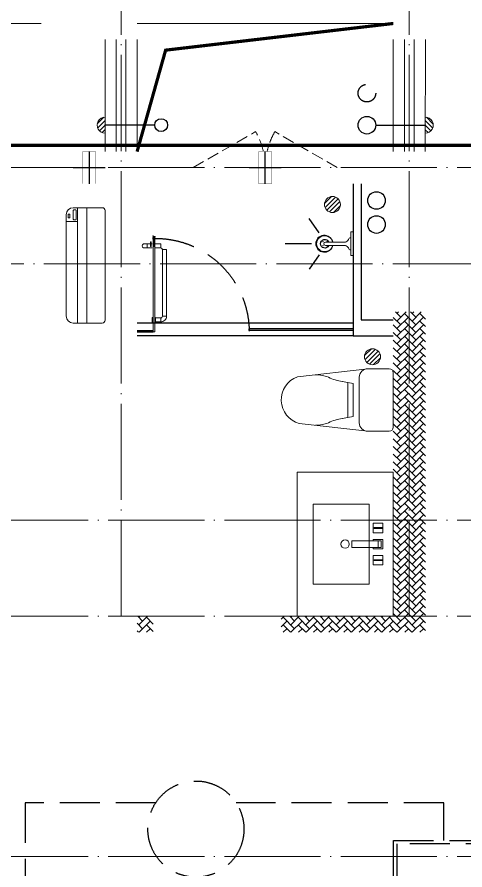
# Model space of a CAD drawing. Extents: x -518115 to 1124316, y -209821 to 1628073.
# Drawn here: x 856967 to 859764, y -171918 to -166595 of the extents above; entities that cross this region are included whole.
import ezdxf

# ---------------------------------------------------------------- set-up
doc = ezdxf.new("R2010")
doc.units = 0
doc.header["$LTSCALE"] = 1000
doc.header["$MEASUREMENT"] = 0
for name, pattern in [('A户型$0$DASH', [0.35, 0.25, -0.1]), ('DASH', [0.35, 0.25, -0.1]), ('DOTE', [2.42, 2, -0.2, 0.02, -0.2])]:
    doc.linetypes.add(name, pattern=pattern)
for name, color, linetype in [('5fur', 250, 'Continuous'), ('IP-bath&kitchen-JOHNSON', 4, 'Continuous'), ('P-bath&kitchen-JOHNSON', 4, 'Continuous'), ('VPIPE-中水', 122, 'Continuous'), ('VPIPE-凝结', 150, 'Continuous'), ('VPIPE-废水', 31, 'Continuous'), ('VPIPE-雨水', 4, 'DASH'), ('保温', 6, 'Continuous'), ('机电标识类', 1, 'Continuous')]:
    doc.layers.add(name, color=color, linetype=linetype)
for name, color, linetype, lineweight in [('DOTE', 19, 'DOTE', 9), ('LVTRY', 1, 'Continuous', 13), ('WINDOW', 144, 'Continuous', 15), ('平面-栏杆', 135, 'Continuous', 15), ('平面-看线', 45, 'Continuous', 15), ('平面-空调室内机', 176, 'Continuous', 9), ('平面-空调预留孔', 173, 'Continuous', 15), ('空调', 76, 'Continuous', 13)]:
    doc.layers.add(name, color=color, linetype=linetype, lineweight=lineweight)
pattern_1 = [(45, (0, 0), (0, 47.4157523), [100.584, -33.528]), (135, (23.708, 23.708), (3e-15, 47.4157523), [100.584, -33.528])]

# ---------------------------------------------------------------- blocks, each defined once
blk = doc.blocks.new('GDGDGDSDA')
at = {"layer": 'DOTE', "linetype": 'DOTE', "ltscale": 0.3}
for p, q in [((449034.8, 367858.3), (449034.8, 376108.3)), ((450834.8, 367858.3), (450834.8, 376108.3)), ((471334.8, 370658.3), (417334.8, 370658.3)), ((417334.8, 370058.6), (471334.8, 370058.6)), ((471334.8, 368458.3), (417334.8, 368458.3)), ((471334.8, 367858.3), (417334.8, 367858.3)), ((471334.8, 366358.3), (417334.8, 366358.3))]:
    blk.add_line(p, q, dxfattribs=at)
blk = doc.blocks.new('FGDGDGRDGRRD')
at = {"layer": '5fur', "linetype": 'A户型$0$DASH'}
for p, q in [((424251.3, 366694.8), (423434.8, 366694.8)), ((423434.8, 366694.8), (423434.8, 363577.1)), ((426049.7, 366694.8), (424752.7, 366694.8)), ((426049.7, 366458.3), (426049.7, 366694.8)), ((425734.9, 363758.3), (425734.9, 366458.3)), ((425734.9, 366458.3), (426457.1, 366458.3)), ((426437.1, 366438.3), (425757.1, 366438.3)), ((425757.1, 366438.3), (425757.1, 366228.3))]:
    blk.add_line(p, q, dxfattribs=at)
blk.add_circle((424502, 366530.1), 300, dxfattribs=at)
blk = doc.blocks.new('GDFGDGRD')
at = {"layer": '保温', "linetype": 'ByBlock', "ltscale": 10}
h = blk.add_hatch(dxfattribs=at)
h.set_pattern_fill('AR-HBONE', color=251, scale=55)
h.set_pattern_definition(pattern_1)
h.paths.add_polyline_path([(439016.6, 370023.7), (439016.6, 372023.7), (439216.6, 372023.7), (439216.6, 370023.7)])
h = blk.add_hatch(dxfattribs=at)
h.set_pattern_fill('AR-HBONE', color=251, scale=55)
h.set_pattern_definition(pattern_1)
h.paths.add_polyline_path([(439216.6, 370023.7), (439216.6, 370123.7), (439916.6, 370123.7), (439916.6, 370023.7)])
h = blk.add_hatch(dxfattribs=at)
h.set_pattern_fill('AR-HBONE', color=251, scale=55)
h.set_pattern_definition(pattern_1)
h.paths.add_polyline_path([(440716.6, 370023.7), (440716.6, 370123.7), (440816.6, 370123.7), (440816.6, 370023.7)])
blk = doc.blocks.new('A$C001338C2')
for p, q in [((845, 303.6), (55, 303.6)), ((109.1, 214.8), (109.1, 303.6)), ((0, 248.6), (0, 22)), ((900, 22), (900, 248.6)), ((22, 0), (878, 0))]:
    blk.add_line(p, q)
at = {"lineweight": 5}
for p, q in [((900, 214.8), (0, 214.8)), ((900, 143.2), (0, 143.2))]:
    blk.add_line(p, q, dxfattribs=at)
for points in [[(73.1, 275), (56.8, 275, -0.414214), (51.3, 280.5), (51.3, 283.4, -0.414214), (56.8, 288.9), (73.1, 288.9, -0.414214), (78.6, 283.4), (78.6, 280.5, -0.414214)], [(89.2, 226.4), (22.2, 226.4, -0.414214), (16.7, 231.9), (16.7, 243.1, -0.414214), (22.2, 248.6), (89.2, 248.6, -0.414214), (94.7, 243.1), (94.7, 231.9, -0.414214)]]:
    blk.add_lwpolyline(points, format="xyb", close=True)
for centre, radius, start, end in [((55, 248.6), 55, 90, 180), ((845, 248.6), 55, 360, 90), ((22, 22), 22, 180, 270), ((878, 22), 22, 270, 360)]:
    blk.add_arc(centre, radius, start, end)
blk = doc.blocks.new('dongkong')
blk.add_wipeout([(-603756, 210771), (-603756, 210570.8), (-603836, 210570.8), (-603836, 210771)])
at = {"layer": '机电标识类', "color": 250, "linetype": 'DASH', "ltscale": 400}
for p, q in [((-603796, 210771), (-603796, 210570.8)), ((-603896, 210670.7), (-603696, 210670.7))]:
    blk.add_line(p, q, dxfattribs=at)
at = {"layer": '空调', "color": 6, "linetype": 'DASH', "const_width": 2}
blk.add_lwpolyline([(-603756, 210771), (-603756, 210570.8), (-603836, 210570.8), (-603836, 210771)], close=True, dxfattribs=at)
blk = doc.blocks.new('rrrrrrrrrrrra')
for p, q in [((252.6, 483.7), (-87.4, 483.7)), ((-112.4, 458.7), (-112.4, 324.3)), ((277.6, 324.3), (277.6, 458.7)), ((-112.4, 324.3), (-63.7, -103.4)), ((277.6, 324.3), (227.5, -115.6)), ((-59.1, 271.1), (224.3, 271.1)), ((-20.6, 232.4), (-34.2, 153.6)), ((185.8, 232.4), (-20.6, 232.4)), ((185.8, 232.4), (199.4, 153.6)), ((191.3, 200.5), (-26.1, 200.5))]:
    blk.add_line(p, q)
for centre, radius, start, end in [((-87.4, 458.7), 25, 90, 180), ((252.6, 458.7), 25, 0, 90), ((-59.1, 324.3), 53.3, 180, 270), ((224.3, 324.3), 53.3, 270, 0), ((-322.6, 209.8), 293.8, 333.5369, 351.4828), ((487.8, 209.8), 293.8, 188.5172, 206.4631), ((149, -3.2), 224.1, 158.5202, 180), ((16.2, -3.2), 224.1, 0, 21.4798), ((83.8, -63.6), 152.8, 195.0773, 340.1181)]:
    blk.add_arc(centre, radius, start, end)
blk = doc.blocks.new('A$C1E0F638F')
for points in [[(499.7, 435.1), (499.7, 85.1), (0, 85.1), (0, 435.1)], [(269.9, 30), (229.9, 30), (229.9, 195), (269.9, 195)], [(119.9, 0), (179.9, 0), (179.9, 60), (119.9, 60)], [(146.9, 55), (152.9, 55), (152.9, 5), (146.9, 5)], [(379.9, 0), (319.9, 0), (319.9, 60), (379.9, 60)], [(352.9, 55), (346.9, 55), (346.9, 5), (352.9, 5)], [(229.9, 30), (269.9, 30), (269.9, 10), (229.9, 10)]]:
    blk.add_lwpolyline(points, close=True)
blk.add_lwpolyline([(269.9, 60), (279.9, 60), (279.9, 0), (219.9, 0), (219.9, 60), (229.9, 60)])
blk.add_circle((249.9, 236.3), 26)
blk = doc.blocks.new('$lvtry$00000171')
for p, q in [((-74.2, 10.6), (-10.6, 74.2)), ((-69.8, -27.4), (27.4, 69.8)), ((-53, -53), (53, 53)), ((-27.4, -69.8), (69.8, 27.4)), ((10.6, -74.2), (74.2, -10.6))]:
    blk.add_line(p, q)
blk.add_circle((0, 0), 75)
blk.add_point((0, 0))
blk = doc.blocks.new('135')
blk.add_hatch(color=256).paths.add_polyline_path([(4.8, 1.8), (3.6, -1), (-4.7, 2.5), (-3.5, 5.3)])
for p, q in [((-6.3, 2.6), (5.4, -2.3)), ((-5.7, 2.9), (-5.2, 2.7)), ((-5.6, 18.9), (-3.4, 19.4)), ((-3.4, 19.4), (-5.5, 19.4)), ((5.2, 10.9), (-5.3, 10.9)), ((5.2, 9.7), (-5.2, 9.7)), ((-5.2, 2.7), (-3.8, 5.9)), ((-5, 10.9), (-5, 30.5)), ((-3.8, 5.9), (5.4, 2.1)), ((0, 0), (0, 39.1)), ((5.6, 18.9), (3.4, 19.3)), ((3.4, 19.3), (5.6, 19.3)), ((4.1, -1.2), (5.4, 2.1)), ((5, 10.9), (5, 32.3)), ((4.1, -1.2), (5.7, -1.8))]:
    blk.add_line(p, q)
for centre, radius, start, end in [((6.2, 15.8), 13.5, 151.0147, 204.8403), ((13.5, 4.2), 20.5, 163.0924, 182.0012), ((-6, 3.6), 1, 184.2275, 248.4661), ((8.6, 15.5), 14.6, 166.278, 198.0953), ((13.5, 4.2), 19.5, 163.7443, 182.5269), ((-5.5, 3.3), 0.5, 181.9385, 247.2597), ((-5.2, 22.1), 0.5, 335.7643, 151.0147), ((3.8, 18.1), 9.42, 155.7643, 171.9773), ((5.2, 22.3), 0.5, 29.8425, 204.574), ((-5.9, 17.2), 11.7, 10.475, 24.574), ((29.1, 6.7), 24, 172.9439, 199.2318), ((-6.3, 15.4), 12.4, 338.6449, 16.0476), ((-6, 15.8), 13.4, 334.9111, 29.8425), ((26.4, 6.3), 20.6, 169.1454, 199.9526), ((5.9, -1.2), 1.17, 247.4597, 19.9526), ((5.9, -1.4), 0.5, 247.4597, 19.2318)]:
    blk.add_arc(centre, radius, start, end)
blk.add_open_spline([(-5, 30.5), (-4.1, 31.3), (-2.3, 33), (0.9, 29.2), (3.5, 31.1), (5, 32.3)], degree=3, knots=[0, 0, 0, 0, 3.066329, 6.218313, 11.124135, 11.124135, 11.124135, 11.124135])
blk = doc.blocks.new('SDFAWERAWER')
at = {"layer": 'LVTRY', "color": 1}
for p, q in [((593941.2, -1242210.1), (593783.7, -1242594.8)), ((593964.6, -1242219.7), (593807.2, -1242604.4)), ((593941.2, -1242210.1), (593964.6, -1242219.7)), ((593987.8, -1242190.5), (593978.2, -1242214)), ((594007.5, -1242226), (593978.2, -1242214)), ((594017.1, -1242202.5), (593987.8, -1242190.5)), ((594015.8, -1242220.4), (594027.2, -1242192.7)), ((594015.8, -1242220.4), (594021.7, -1242222.8)), ((594025.7, -1242203.9), (594018.5, -1242221.5)), ((594018.5, -1242221.5), (594021.5, -1242220.3)), ((594025.4, -1242210.8), (594021.5, -1242220.3)), ((594022.6, -1242220.7), (594021.7, -1242222.8)), ((594021.7, -1242222.8), (594023.9, -1242221.9)), ((594022.6, -1242211.4), (594029.8, -1242193.8)), ((594024.2, -1242221.4), (594023.9, -1242221.9)), ((594025.4, -1242210.8), (594031.1, -1242196.8)), ((594027.2, -1242192.7), (594033, -1242195.1)), ((594029.8, -1242193.8), (594031.1, -1242196.8)), ((594032.2, -1242197.2), (594033, -1242195.1)), ((594033, -1242195.1), (594034, -1242197.4)), ((594033.8, -1242197.9), (594034, -1242197.4)), ((594047.3, -1242200.9), (594035.9, -1242228.7)), ((594037.3, -1242210.8), (594088, -1242231.6)), ((594038.6, -1242229.7), (594045.2, -1242213.6)), ((594041.6, -1242228.5), (594051.2, -1242205)), ((594049.9, -1242202), (594043.3, -1242218.2)), ((594047.3, -1242200.9), (594049.9, -1242202)), ((594049.9, -1242202), (594051.2, -1242205)), ((594057.1, -1242246.3), (594066.7, -1242222.8)), ((594027.7, -1242234.3), (594078.4, -1242255)), ((594035.9, -1242228.7), (594038.6, -1242229.7)), ((594038.6, -1242229.7), (594041.6, -1242228.5)), ((593783.7, -1242594.8), (593807.2, -1242604.4)), ((593803.2, -1242641.3), (593812.8, -1242617.9)), ((593803.2, -1242641.3), (593832.6, -1242653.3)), ((593812.8, -1242617.9), (593842.2, -1242629.9)), ((593842.2, -1242629.9), (593832.6, -1242653.3)), ((593845.2, -1242628.6), (593833.8, -1242656.3)), ((593847.8, -1242629.7), (593836.5, -1242657.4)), ((593845.2, -1242628.6), (593842.2, -1242629.9)), ((593847.8, -1242629.7), (593845.2, -1242628.6)), ((593847.1, -1242661.8), (593858.5, -1242634.1)), ((593849.8, -1242662.9), (593861.2, -1242635.2)), ((593852.1, -1242661.9), (593862.1, -1242637.4)), ((593858.5, -1242634.1), (593861.2, -1242635.2)), ((593861.2, -1242635.2), (593862.1, -1242637.4)), ((593833.8, -1242656.3), (593832.6, -1242653.3)), ((593836.5, -1242657.4), (593833.8, -1242656.3)), ((593847.1, -1242661.8), (593849.8, -1242662.9))]:
    blk.add_line(p, q, dxfattribs=at)
blk.add_lwpolyline([(593823.5, -1242717), (594045.8, -1242173.9), (594036.5, -1242170.2), (593814.2, -1242713.2)], close=True, dxfattribs=at)
blk.add_arc((594075.3, -1242240), 15.3, 281.7932, 33.7019, dxfattribs=at)
for centre, major_axis, start_param, end_param in [((593974.2, -1242223.6), (3.93, 9.6), 0, 1.570796), ((593816.8, -1242608.3), (13.5, 33.1), 1.570796, 3.141593), ((593816.8, -1242608.3), (3.93, 9.6), 1.570796, 3.141593)]:
    blk.add_ellipse(centre, major_axis=major_axis, ratio=1, start_param=start_param, end_param=end_param, dxfattribs=at)
at = {"layer": 'P-bath&kitchen-JOHNSON', "color": 8, "linetype": 'DASH'}
blk.add_arc((593809.8, -1242714), 586.2, 67.5369, 157.1325, dxfattribs=at)
at = {"layer": 'LVTRY', "color": 1, "xscale": -1, "rotation": 157.7329157530927}
blk.add_blockref('135', (594045.3, -1242161.9), dxfattribs=at)
blk = doc.blocks.new('A$C5DCB2F21')
at = {"layer": 'IP-bath&kitchen-JOHNSON', "color": 8}
for p, q in [((-68.3, -213.2), (-157.7, -275)), ((-0.1, -261.4), (-0.1, -424.7)), ((68.2, -213.2), (157.6, -275))]:
    blk.add_line(p, q, dxfattribs=at)
at = {"layer": 'IP-bath&kitchen-JOHNSON', "color": 250}
for centre, major_axis, ratio, start_param, end_param in [((0, -178.8), (-51, 0), 0.990052, -1.36297, 4.504563), ((0, -177.8), (-26.8, 0), 0.994812, -1.167677, 4.309269)]:
    blk.add_ellipse(centre, major_axis=major_axis, ratio=ratio, start_param=start_param, end_param=end_param, dxfattribs=at)
at = {"layer": 'LVTRY', "color": 1}
for p, q in [((73.6, 0), (-73.6, 0)), ((-10.5, -173.5), (-10.5, -49.3)), ((10.6, -173.5), (10.6, -49.3))]:
    blk.add_line(p, q, dxfattribs=at)
blk.add_lwpolyline([(73.6, 0), (73.6, -15.8), (-73.6, -15.8), (-73.6, 0)], dxfattribs=at)
for points in [[(-26.3, -30.7, -0.364142), (-37.8, -15.8, -0.020495)], [(-10.5, -49.4, 0.214893), (-26.3, -30.7, 7.649644)], [(10.6, -49.3, -0.21439), (26.3, -30.7, -7.649644)], [(26.3, -30.7, 0.364142), (37.8, -15.8, 0.020495)]]:
    blk.add_lwpolyline(points, format="xyb", dxfattribs=at)
blk.add_arc((0, -173.5), 10.5, 180, 0, dxfattribs=at)
for centre, major_axis, ratio, start_param, end_param in [((0, -181.3), (53.6, 0), 0.987577, 1.76809, 7.656688), ((-12.4, -164.7), (0, 1.43), 0.85, -1.570796, 4.712389), ((-12.4, -189.2), (0, 1.43), 0.85, 4.712389, 10.995574), ((12.5, -164.7), (0, 1.43), 0.85, 4.712389, 10.995574), ((12.5, -189.2), (0, 1.43), 0.85, 4.712389, 10.995574)]:
    blk.add_ellipse(centre, major_axis=major_axis, ratio=ratio, start_param=start_param, end_param=end_param, dxfattribs=at)
blk = doc.blocks.new('DSGDFGF')
at = {"layer": 'IP-bath&kitchen-JOHNSON'}
for p, q in [((676542.3, 342985), (677892.3, 342985)), ((676542.3, 342950), (677192.3, 342950)), ((676542.3, 342940), (677192.3, 342940)), ((677192.3, 342940), (677192.3, 342950)), ((677892.3, 342940), (677792.3, 342940)), ((677792.3, 342930), (677792.3, 342940)), ((677892.3, 342930), (677792.3, 342930)), ((676542.3, 342905), (677892.3, 342905))]:
    blk.add_line(p, q, dxfattribs=at)
at = {"layer": 'IP-bath&kitchen-JOHNSON', "color": 8}
for points in [[(676542.3, 343855.3), (676542.3, 342905), (676292.3, 342905)], [(676492.3, 343855.3), (676492.3, 343005), (676292.3, 343005)]]:
    blk.add_lwpolyline(points, dxfattribs=at)
at = {"layer": 'LVTRY', "color": 1}
blk.add_lwpolyline([(676892.3, 341155.3), (676292.3, 341155.3), (676292.3, 342055.3), (676892.3, 342055.3)], close=True, dxfattribs=at)
at = {"layer": 'IP-bath&kitchen-JOHNSON'}
for name, p, rotation in [('A$C5DCB2F21', (676542.3, 343480.3), 90.00848852444699), ('SDFAWERAWER', (-342526.2, 1268090.5), 22.25976934310714)]:
    blk.add_blockref(name, p, dxfattribs=dict(at, rotation=rotation))
at = {"layer": 'LVTRY', "xscale": -0.6666666667107826, "yscale": 0.6666666667107826}
for p in [(676672.3, 343725.3), (676422.3, 342775.3)]:
    blk.add_blockref('$lvtry$00000171', p, dxfattribs=at)
at = {"layer": 'LVTRY', "color": 1, "extrusion": (0, 0, -1), "xscale": -1, "zscale": -1, "rotation": 270}
blk.add_blockref('rrrrrrrrrrrra', (-676776.1, 342422.6), dxfattribs=at)
at = {"layer": 'LVTRY', "color": 1, "xscale": -1, "rotation": 270}
blk.add_blockref('A$C1E0F638F', (676357.2, 341355.6), dxfattribs=at)
blk = doc.blocks.new('A$C7A951E79')
at = {"layer": 'LVTRY'}
for p, q in [((0, -71.2), (0, 71.5)), ((-7.1, 49.5), (-49.5, 7.1)), ((0, 28.3), (-46.5, -18.3)), ((0, 0), (-35.4, -35.4)), ((0, -28.3), (-18.3, -46.5))]:
    blk.add_line(p, q, dxfattribs=at)
blk.add_arc((0, 0.2), 49.9, 89.9757, 269.9757, dxfattribs=at)
blk.add_point((0, 0), dxfattribs=at)
blk = doc.blocks.new('A$C42425DA4')
blk.add_blockref('A$C7A951E79', (25000, 0))
at = {"xscale": -1}
blk.add_blockref('A$C7A951E79', (27000, -0.1), dxfattribs=at)

msp = doc.modelspace()

# ---------------------------------------------------------------- linework, layer by layer
at = {"color": 5, "linetype": 'DASH', "ltscale": 0.8, "const_width": 20}
msp.add_lwpolyline([(869856.6, -165594.8), (867756.6, -165594.8), (867756.6, -163944.8), (863076.6, -163944.8), (863076.6, -165594.8), (860976.6, -165594.8), (860976.6, -167394.8), (844856.6, -167394.8), (844856.6, -165594.8), (842756.6, -165594.8)], dxfattribs=at)
at = {"layer": 'VPIPE-凝结', "ltscale": 0.1}
for p, q in [((857826.6, -167269.3), (857516.4, -167269.3)), ((859206.6, -167269.3), (859516.4, -167269.3))]:
    msp.add_line(p, q, dxfattribs=at)
at = {"layer": 'VPIPE-凝结'}
msp.add_circle((857866.6, -167269.3), 40, dxfattribs=at)
at = {"layer": 'VPIPE-废水'}
msp.add_circle((859151.6, -167269.8), 55, dxfattribs=at)
at = {"layer": 'VPIPE-雨水'}
msp.add_circle((859151.6, -167069.8), 55, dxfattribs=at)
at = {"layer": 'WINDOW', "color": 250, "linetype": 'DASH', "ltscale": 0.3}
for points in [[(858066.7, -167534.8), (858456.4, -167309.9, -0.131605), (858516.7, -167534.8)], [(858966.7, -167534.8), (858576.9, -167309.9, 0.131605), (858516.7, -167534.8)]]:
    msp.add_lwpolyline(points, format="xyb", dxfattribs=at)
at = {"layer": '平面-栏杆'}
for points in [[(857586.6, -166734.8), (857586.3, -167434.8)], [(857646.6, -166734.8), (857646.3, -167434.8)], [(859386.6, -166734.8), (859386.3, -167434.8)], [(859446.6, -166734.8), (859446.3, -167434.8)]]:
    msp.add_lwpolyline(points, dxfattribs=at)
at = {"layer": '平面-看线'}
msp.add_line((859316.3, -167434.8), (859316.6, -166734.8), dxfattribs=at)
for points in [[(855216.6, -166634.8), (857116.6, -166634.8)], [(859316.6, -166634.8), (857716.6, -166634.8)], [(857716.6, -166734.8), (857716.3, -167434.8)], [(859516.6, -166734.8), (859516.3, -167434.8)]]:
    msp.add_lwpolyline(points, dxfattribs=at)

# ---------------------------------------------------------------- block references
for name, p in [('GDGDGDSDA', (408581.8, -538193.1)), ('A$C42425DA4', (832516.4, -167269.3))]:
    msp.add_blockref(name, p)

# ---------------------------------------------------------------- next in the draw order: block references
msp.add_blockref('FGDGDGRDGRRD', (433581.8, -538193.1))

# ---------------------------------------------------------------- next in the draw order: linework, layer by layer
at = {"layer": 'VPIPE-中水', "linetype": 'Continuous'}
for centre in [(859211.4, -167739.8), (859211.4, -167889.8)]:
    msp.add_circle(centre, 55, dxfattribs=at)

# ---------------------------------------------------------------- next in the draw order: block references
at = {"xscale": -1}
msp.add_blockref('GDFGDGRD', (1298533.2, -540458.5), dxfattribs=at)
at = {"layer": '平面-空调预留孔', "xscale": -0.8000000000465648, "yscale": 0.8000000000465648, "zscale": 0.8000000000465646, "rotation": 89.99999976656984}
msp.add_blockref('A$C001338C2', (857516.6, -167784.5), dxfattribs=at)

# ---------------------------------------------------------------- next in the draw order: block references
at = {"layer": '平面-空调室内机', "ltscale": 0.3}
msp.add_blockref('dongkong', (1461212.8, -378205.5), dxfattribs=at)
at = {"layer": '平面-空调室内机', "ltscale": 0.3, "xscale": -1, "rotation": 180}
msp.add_blockref('dongkong', (1462312.6, 43136), dxfattribs=at)

# ---------------------------------------------------------------- next in the draw order: linework, layer by layer
at = {"color": 6, "const_width": 20}
msp.add_lwpolyline([(857716.3, -167434.8), (857894.5, -166801.4), (859316.6, -166634.8)], dxfattribs=at)
at = {"layer": '平面-看线'}
msp.add_line((857516.3, -167434.8), (857516.6, -166734.8), dxfattribs=at)

# ---------------------------------------------------------------- next in the draw order: block references
at = {"xscale": -1}
msp.add_blockref('DSGDFGF', (1535608.9, -511490.1), dxfattribs=at)

doc.saveas('drawing.dxf')
